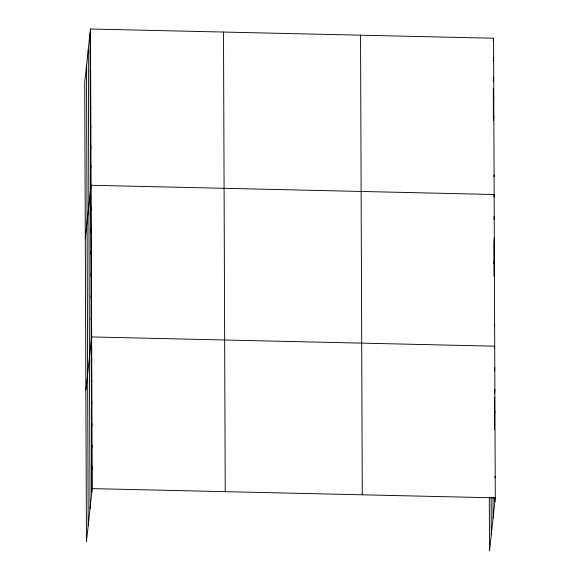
<?xml version="1.0" encoding="UTF-8"?>
<svg xmlns="http://www.w3.org/2000/svg" width="580" height="580" viewBox="0 0 580 580"><rect width="100%" height="100%" fill="white"/><g stroke="black" fill="none" stroke-linecap="round" stroke-linejoin="round"><path stroke-width="0.87" d="M90.487 29L84.716 82.15L86.442 541.764L92.213 488.614L90.487 29L493.558 38.236L495.284 497.85L489.513 551L489.31 497.734M90.117 52.599L90.56 48.531M90.197 72.13L90.632 68.07M90.27 91.669L90.712 87.602M90.342 111.2L90.784 107.133M90.415 130.732L90.857 126.665M90.487 150.271L90.93 146.203M90.56 169.802L91.002 165.735M85.303 238.416L91.075 185.266L494.146 194.503L493.885 196.946M90.712 211.004L91.154 206.937M90.799 232.667L91.241 228.607M90.879 254.337L91.321 250.27M90.958 276.007L91.401 271.94M91.038 297.671L91.481 293.603M91.125 319.341L91.56 315.274M85.869 390.093L91.647 336.944L494.718 346.18L494.45 348.616M91.285 362.674L91.727 358.607M91.364 384.344L91.807 380.277M91.444 406.007L91.886 401.947M91.531 427.677L91.974 423.61M91.611 449.348L92.053 445.28M91.691 471.011L92.133 466.943M493.297 40.672L493.558 38.236M493.283 61.023L493.631 57.768M493.268 81.367L493.703 77.307M493.341 100.906L493.783 96.838M493.855 116.37L493.413 120.437L493.29 88.472M493.899 176.596L494.073 174.971M493.877 219.429L494.225 216.173M493.87 241.904L494.312 237.844M493.95 263.574L494.392 259.507M494.457 326.134L494.631 324.51M494.443 371.099L494.798 367.843M494.435 393.581L494.878 389.513M494.515 415.244L494.958 411.176M495.03 477.811L495.204 476.18M92.213 488.614L495.284 497.85M493.87 242.81L493.993 276.211M494.45 397.191L494.573 429.693M494.827 497.401L494.841 501.917M493.007 497.35L493.087 518.114M491.129 497.785L491.274 534.803M360.55 35.191L362.275 494.805M223.503 32.045L225.229 491.659M90.045 33.067L91.77 492.681M88.29 49.264L90.016 508.877M86.478 65.953L88.196 525.567"/></g></svg>
